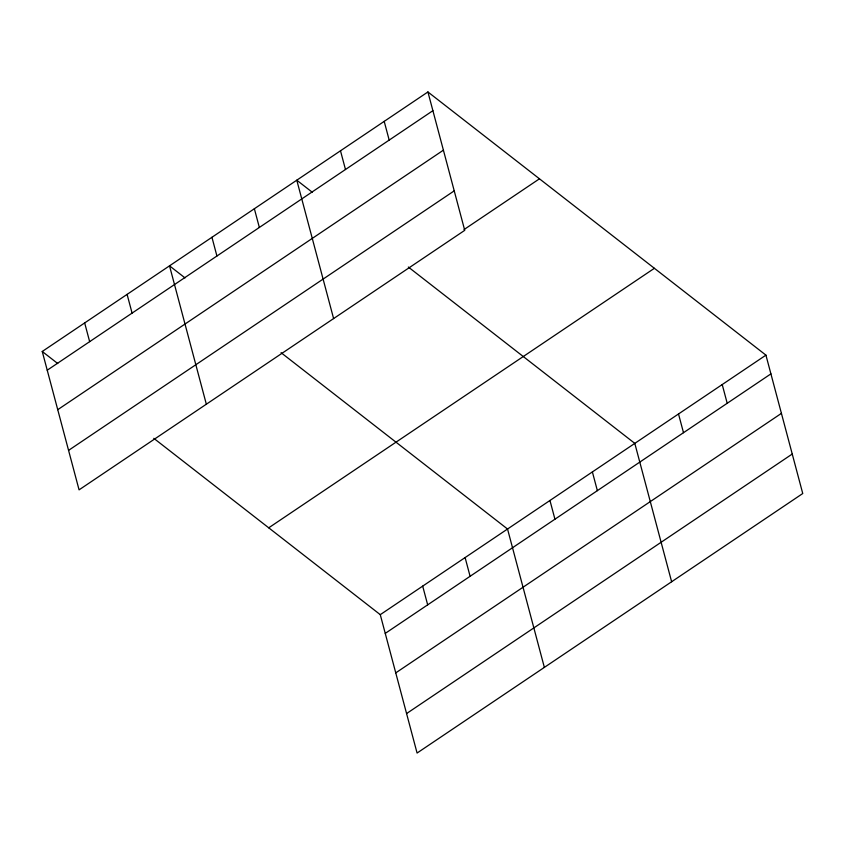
<?xml version="1.0" encoding="UTF-8"?>
<svg xmlns="http://www.w3.org/2000/svg" width="845" height="845" viewBox="0 0 845 845"><rect width="100%" height="100%" fill="white"/><g stroke="black" fill="none" stroke-linecap="round" stroke-linejoin="round"><path stroke-width="1.27" d="M427.919 91.957L464.729 230.336L79.071 489.857L42.25 351.478L427.919 91.957L765.929 355.143L802.75 493.522L417.081 753.043L380.271 614.664L153.801 438.333M47.235 370.205L432.893 110.684M57.735 409.688L443.403 150.167M68.561 450.374L454.23 190.854M464.063 229.544L539.459 178.813M268.721 527.819L654.389 268.298M380.271 614.664L765.929 355.143M385.246 633.391L770.915 373.87M395.756 672.884L781.424 413.363M406.582 713.56L792.24 454.04M312.28 192.259L296.785 180.196L333.606 318.576M408.336 267.041L634.806 443.382L671.627 581.761M185.013 277.899L169.518 265.837L206.338 404.216M281.068 352.692L507.539 529.023L544.36 667.402M42.25 351.478L57.745 363.54M722.221 384.559L727.207 403.287M678.514 413.965L683.499 432.703M592.387 471.932L597.362 490.66M549.958 500.472L554.943 519.21M384.2 121.374L389.186 140.101M465.109 557.573L470.095 576.301M340.493 150.78L345.478 169.507M422.69 586.124L427.676 604.851M254.366 208.736L259.352 227.474M211.947 237.287L216.922 256.014M127.099 294.387L132.084 313.115M84.669 322.927L89.654 341.655"/></g></svg>
